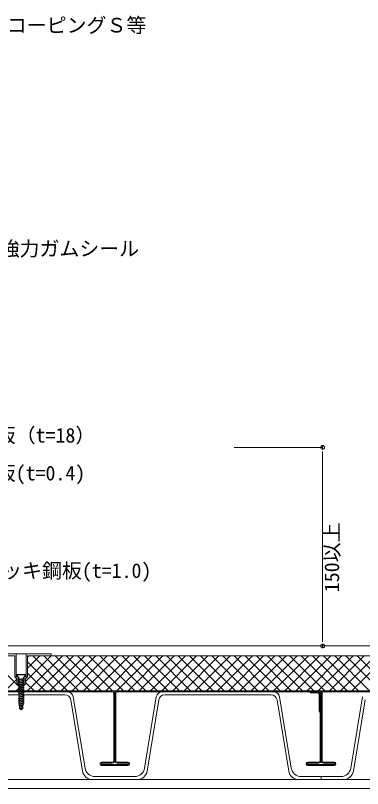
# Model space of a CAD drawing. Units: millimetres, scale not verified. Extents: x -1380 to 1380, y -955 to 955.
# Drawn here: x -170 to 179, y -293 to 482 of the extents above; entities that cross this region are included whole.
import ezdxf
from ezdxf.enums import TextEntityAlignment as Align

# ---------------------------------------------------------------- set-up
doc = ezdxf.new("R2010")
doc.units = ezdxf.units.MM
doc.header["$LTSCALE"] = 3
for name, color, linetype, lineweight in [('0-0_0', 7, 'Continuous', 9), ('0-1_HATCH', 9, 'Continuous', 18), ('0-3_BOUSUI', 1, 'Continuous', 18), ('0-4_MOJI', 7, 'Continuous', 18), ('0-6_sunpo', 7, 'Continuous', 18), ('0-7_KANAMONO_SCREW', 4, 'Continuous', 18), ('0-8_dannnetu', 6, 'Continuous', 18), ('0-A_TEKKOTU', 7, 'Continuous', 18), ('0-C_dekki', 3, 'Continuous', 18), ('0-E_ZATU', 6, 'Continuous', 18)]:
    doc.layers.add(name, color=color, linetype=linetype, lineweight=lineweight)
doc.styles.add('ＭＳ ゴシック', font='')
doc.styles.get('ＭＳ ゴシック').set_extended_font_data('MS Gothic')

msp = doc.modelspace()

# ---------------------------------------------------------------- linework, layer by layer
at = {"layer": '0-0_0'}
for p, q in [((138.403, 51.002), (138.403, 47.002)), ((138.403, 45.002), (138.403, 41.002)), ((138.403, -145.998), (138.403, -141.998)), ((138.403, -151.998), (138.403, -147.998))]:
    msp.add_line(p, q, dxfattribs=at)
for centre in [(138.403, 49.002), (138.403, -149.998)]:
    msp.add_circle(centre, 2, dxfattribs=at)
at = {"layer": '0-1_HATCH'}
for p, q in [((-166.907, -190.423), (-197.332, -159.998)), ((-159.569, -185.591), (-133.976, -159.998)), ((-157.75, -194.998), (-122.75, -159.998)), ((-157.569, -161.14), (-156.426, -159.998)), ((-157.569, -172.366), (-145.201, -159.998)), ((-117.431, -194.998), (-152.431, -159.998)), ((-146.525, -194.998), (-111.525, -159.998)), ((-106.205, -194.998), (-141.205, -159.998)), ((-135.3, -194.998), (-100.3, -159.998)), ((-94.98, -194.998), (-129.98, -159.998)), ((-124.074, -194.998), (-89.074, -159.998)), ((-83.755, -194.998), (-118.755, -159.998)), ((-112.849, -194.998), (-77.849, -159.998)), ((-72.53, -194.998), (-107.53, -159.998)), ((-101.624, -194.998), (-66.624, -159.998)), ((-61.304, -194.998), (-96.304, -159.998)), ((-90.398, -194.998), (-55.398, -159.998)), ((-50.079, -194.998), (-85.079, -159.998)), ((-79.173, -194.998), (-44.173, -159.998)), ((-38.854, -194.998), (-73.854, -159.998)), ((-67.948, -194.998), (-32.948, -159.998)), ((-27.628, -194.998), (-62.628, -159.998)), ((-56.722, -194.998), (-21.722, -159.998)), ((-16.403, -194.998), (-51.403, -159.998)), ((-45.497, -194.998), (-10.497, -159.998)), ((-5.178, -194.998), (-40.178, -159.998)), ((-34.272, -194.998), (0.728, -159.998)), ((6.048, -194.998), (-28.952, -159.998)), ((-23.046, -194.998), (11.954, -159.998)), ((17.273, -194.998), (-17.727, -159.998)), ((-11.821, -194.998), (23.179, -159.998)), ((28.498, -194.998), (-6.502, -159.998)), ((-0.596, -194.998), (34.404, -159.998)), ((39.724, -194.998), (4.724, -159.998)), ((10.629, -194.998), (45.629, -159.998)), ((50.949, -194.998), (15.949, -159.998)), ((21.855, -194.998), (56.855, -159.998)), ((62.174, -194.998), (27.174, -159.998)), ((33.08, -194.998), (68.08, -159.998)), ((73.4, -194.998), (38.4, -159.998)), ((44.305, -194.998), (79.305, -159.998)), ((84.625, -194.998), (49.625, -159.998)), ((55.531, -194.998), (90.531, -159.998)), ((95.85, -194.998), (60.85, -159.998)), ((66.756, -194.998), (101.756, -159.998)), ((107.076, -194.998), (72.076, -159.998)), ((77.981, -194.998), (112.981, -159.998)), ((118.301, -194.998), (83.301, -159.998)), ((89.207, -194.998), (124.207, -159.998)), ((129.526, -194.998), (94.526, -159.998)), ((100.432, -194.998), (135.432, -159.998)), ((140.752, -194.998), (105.752, -159.998)), ((111.657, -194.998), (146.657, -159.998)), ((151.977, -194.998), (116.977, -159.998)), ((122.883, -194.998), (157.883, -159.998)), ((163.202, -194.998), (128.202, -159.998)), ((134.108, -194.998), (169.108, -159.998)), ((174.428, -194.998), (139.428, -159.998)), ((145.333, -194.998), (180.333, -159.998)), ((185.653, -194.998), (150.653, -159.998)), ((156.559, -194.998), (191.559, -159.998)), ((196.878, -194.998), (161.878, -159.998)), ((167.784, -194.998), (202.784, -159.998)), ((208.103, -194.998), (173.103, -159.998)), ((-128.656, -194.998), (-157.569, -166.085)), ((-139.881, -194.998), (-157.569, -177.31)), ((-180.201, -194.998), (-168.569, -183.366)), ((-168.976, -194.998), (-166.42, -192.442)), ((-166.893, -190.437), (-166.907, -190.423)), ((-165.919, -191.411), (-166.893, -190.437)), ((-166.42, -192.442), (-166.151, -192.173)), ((-166.151, -192.173), (-165.919, -191.941)), ((-165.919, -191.941), (-162.976, -188.998)), ((-162.332, -194.998), (-165.919, -191.411)), ((-151.107, -194.998), (-159.569, -186.535))]:
    msp.add_line(p, q, dxfattribs=at)
at = {"layer": '0-3_BOUSUI'}
msp.add_lwpolyline([(899.926, -149.998), (-395.932, -149.998), (-440.074, -105.855), (-440.074, -30.855), (-475.074, 4.145), (-475.074, 46.002)], dxfattribs=at)
at = {"layer": '0-6_sunpo'}
for p, q in [((49.658, 49.002), (138.403, 49.002)), ((138.403, 41.002), (138.403, -141.998)), ((-380.92, -149.998), (138.403, -149.998))]:
    msp.add_line(p, q, dxfattribs=at)
at = {"layer": '0-7_KANAMONO_SCREW'}
for p, q in [((-169.069, -178.498), (-159.069, -178.498)), ((-169.069, -178.998), (-169.069, -178.498)), ((-169.069, -178.998), (-166.649, -181.418)), ((-166.919, -183.423), (-165.919, -183.963)), ((-166.919, -185.173), (-165.919, -185.713)), ((-166.069, -182.548), (-166.131, -182.317)), ((-166.069, -182.548), (-165.919, -182.548)), ((-165.919, -183.423), (-162.219, -182.548)), ((-165.919, -183.423), (-165.919, -182.548)), ((-165.919, -183.963), (-165.919, -185.173)), ((-165.919, -185.173), (-162.219, -184.298)), ((-165.919, -185.713), (-165.919, -186.923)), ((-165.919, -186.923), (-162.219, -186.048)), ((-161.219, -182.548), (-162.219, -182.548)), ((-162.219, -183.298), (-162.219, -184.298)), ((-161.219, -184.298), (-162.219, -184.298)), ((-162.219, -185.048), (-162.219, -186.048)), ((-162.219, -186.798), (-161.219, -186.048)), ((-161.219, -186.048), (-162.219, -186.048)), ((-162.069, -182.548), (-162.007, -182.317)), ((-159.069, -178.998), (-159.069, -178.498)), ((-166.919, -186.923), (-165.919, -187.463)), ((-166.919, -188.673), (-165.919, -189.213)), ((-166.919, -190.423), (-165.919, -190.963)), ((-166.919, -192.173), (-165.919, -192.713)), ((-165.919, -187.463), (-162.219, -186.798)), ((-165.919, -187.463), (-165.919, -188.673)), ((-165.919, -188.673), (-162.219, -187.798)), ((-165.919, -189.213), (-165.919, -190.423)), ((-165.919, -190.423), (-162.219, -189.548)), ((-165.919, -190.963), (-165.919, -192.173)), ((-165.919, -192.173), (-162.219, -191.298)), ((-165.919, -192.713), (-165.919, -193.923)), ((-165.919, -193.923), (-162.219, -193.048)), ((-162.219, -186.798), (-162.219, -187.798)), ((-161.219, -187.798), (-162.219, -187.798)), ((-162.219, -188.548), (-162.219, -189.548)), ((-161.219, -189.548), (-162.219, -189.548)), ((-162.219, -190.298), (-162.219, -191.298)), ((-161.219, -191.298), (-162.219, -191.298)), ((-162.219, -192.048), (-162.219, -193.048)), ((-161.219, -193.048), (-162.219, -193.048)), ((-162.219, -193.798), (-162.219, -194.798)), ((-166.919, -193.923), (-165.919, -194.463)), ((-166.919, -195.673), (-165.919, -196.213)), ((-166.919, -197.423), (-165.919, -197.963)), ((-166.919, -199.173), (-165.919, -199.173)), ((-166.919, -199.173), (-165.919, -199.713)), ((-166.919, -200.923), (-165.919, -200.923)), ((-166.919, -200.923), (-165.919, -201.463)), ((-165.919, -194.463), (-165.919, -195.673)), ((-165.919, -195.673), (-162.219, -194.798)), ((-165.919, -196.213), (-165.919, -197.423)), ((-165.919, -197.423), (-162.219, -196.548)), ((-165.919, -197.963), (-165.919, -199.173)), ((-165.919, -199.173), (-161.219, -198.298)), ((-165.919, -199.173), (-162.219, -198.298)), ((-165.919, -199.713), (-162.219, -199.048)), ((-165.919, -199.713), (-165.919, -200.923)), ((-165.919, -200.923), (-161.219, -200.048)), ((-165.919, -200.923), (-162.219, -200.048)), ((-165.919, -201.463), (-162.219, -200.798)), ((-165.919, -201.463), (-165.919, -202.673)), ((-161.219, -194.798), (-162.219, -194.798)), ((-162.219, -195.548), (-162.219, -196.548)), ((-161.219, -196.548), (-162.219, -196.548)), ((-162.219, -197.298), (-162.219, -198.298)), ((-161.219, -198.298), (-162.219, -198.298)), ((-162.219, -199.048), (-161.219, -198.298)), ((-162.219, -199.048), (-162.219, -200.048)), ((-161.219, -200.048), (-162.219, -200.048)), ((-162.219, -200.798), (-161.219, -200.048)), ((-162.219, -200.798), (-162.219, -201.798)), ((-166.919, -202.673), (-165.919, -202.673)), ((-166.919, -204.423), (-165.919, -204.423)), ((-166.919, -204.423), (-165.919, -204.963)), ((-166.919, -206.173), (-165.919, -206.173)), ((-166.919, -206.173), (-165.919, -206.713)), ((-166.919, -207.923), (-165.919, -207.923)), ((-166.919, -207.923), (-165.919, -208.463)), ((-165.919, -202.673), (-161.219, -201.798)), ((-165.919, -202.673), (-162.219, -201.798)), ((-165.919, -203.213), (-165.919, -204.423)), ((-165.919, -204.423), (-161.219, -203.548)), ((-165.919, -204.423), (-162.219, -203.548)), ((-165.919, -204.963), (-162.219, -204.298)), ((-165.919, -204.963), (-165.919, -206.173)), ((-165.919, -206.173), (-161.219, -205.298)), ((-165.919, -206.173), (-162.219, -205.298)), ((-165.919, -206.713), (-162.219, -206.048)), ((-165.919, -206.713), (-165.919, -207.923)), ((-165.919, -207.923), (-161.219, -207.048)), ((-165.919, -207.923), (-162.219, -207.048)), ((-165.919, -208.463), (-162.219, -207.798)), ((-165.919, -208.463), (-165.501, -209.498)), ((-165.501, -209.498), (-161.741, -208.798)), ((-162.219, -207.798), (-162.541, -208.798)), ((-161.219, -201.798), (-162.219, -201.798)), ((-162.219, -202.548), (-161.219, -201.798)), ((-161.219, -203.548), (-162.219, -203.548)), ((-162.219, -204.298), (-161.219, -203.548)), ((-162.219, -204.298), (-162.219, -205.298)), ((-161.219, -205.298), (-162.219, -205.298)), ((-162.219, -206.048), (-161.219, -205.298)), ((-162.219, -206.048), (-162.219, -207.048)), ((-161.219, -207.048), (-162.219, -207.048)), ((-162.219, -207.798), (-161.219, -207.048)), ((-166.301, -209.498), (-165.501, -209.93)), ((-165.819, -209.93), (-165.819, -212.872)), ((-165.819, -209.93), (-162.319, -209.93)), ((-164.069, -214.098), (-165.819, -212.872)), ((-165.501, -209.93), (-162.541, -209.398)), ((-164.069, -214.098), (-164.81, -212.094)), ((-164.069, -214.098), (-162.319, -212.872)), ((-162.541, -209.398), (-162.541, -209.93))]:
    msp.add_line(p, q, dxfattribs=at)
for points in [[(-169.069, -178.998), (-159.069, -178.998), (-161.489, -181.418)], [(-166.919, -183.423), (-165.919, -183.423), (-161.219, -182.548)], [(-166.919, -185.173), (-165.919, -185.173), (-161.219, -184.298)], [(-166.919, -186.923), (-165.919, -186.923), (-161.219, -186.048)], [(-165.919, -183.963), (-162.219, -183.298), (-161.219, -182.548)], [(-165.919, -185.713), (-162.219, -185.048), (-161.219, -184.298)], [(-166.919, -188.673), (-165.919, -188.673), (-161.219, -187.798)], [(-166.919, -190.423), (-165.919, -190.423), (-161.219, -189.548)], [(-166.919, -192.173), (-165.919, -192.173), (-161.219, -191.298)], [(-166.919, -193.923), (-165.919, -193.923), (-161.219, -193.048)], [(-165.919, -189.213), (-162.219, -188.548), (-161.219, -187.798)], [(-165.919, -190.963), (-162.219, -190.298), (-161.219, -189.548)], [(-165.919, -192.713), (-162.219, -192.048), (-161.219, -191.298)], [(-165.919, -194.463), (-162.219, -193.798), (-161.219, -193.048)], [(-166.919, -195.673), (-165.919, -195.673), (-161.219, -194.798)], [(-166.919, -197.423), (-165.919, -197.423), (-161.219, -196.548)], [(-165.919, -196.213), (-162.219, -195.548), (-161.219, -194.798)], [(-165.919, -197.963), (-162.219, -197.298), (-161.219, -196.548)], [(-166.919, -202.673), (-165.919, -203.213), (-162.219, -202.548), (-162.219, -203.548)], [(-166.301, -209.498), (-165.501, -209.498), (-162.541, -208.798)], [(-162.541, -209.398), (-161.741, -208.798), (-162.541, -208.798)], [(-164.069, -214.098), (-162.319, -209.93), (-162.319, -212.872)]]:
    msp.add_lwpolyline(points, dxfattribs=at)
for centre, radius, start, end in [((-168.063, -182.832), 2, 14.93142, 45), ((-160.075, -182.832), 2, 135, 165.06858), ((-164.069, -214.098), 2.136, 110.30447, 145), ((-160.001, -215.115), 5.679, 114.08593, 147.8643)]:
    msp.add_arc(centre, radius, start, end, dxfattribs=at)
at = {"layer": '0-8_dannnetu'}
for p, q in [((-157.569, -159.998), (422.431, -159.998)), ((-305.074, -194.998), (899.926, -194.998))]:
    msp.add_line(p, q, dxfattribs=at)
at = {"layer": '0-A_TEKKOTU'}
for p, q in [((-295.074, -283.998), (899.926, -283.998)), ((-295.074, -292.998), (899.926, -292.998))]:
    msp.add_line(p, q, dxfattribs=at)
at = {"layer": '0-C_dekki'}
for p, q in [((-72.574, -194.998), (-274.574, -194.998)), ((-274.574, -195.998), (-72.574, -195.998)), ((-117.646, -195.998), (-229.502, -195.998)), ((-226.966, -198.998), (-120.182, -198.998)), ((-99.981, -272.662), (-111.73, -200.999)), ((-71.074, -197.498), (-71.074, -264.998)), ((-70.074, -197.498), (-70.074, -264.998)), ((-70.074, -264.998), (-70.074, -197.498)), ((-69.074, -264.998), (-69.074, -197.498)), ((134.426, -194.998), (-67.574, -194.998)), ((-67.574, -195.998), (134.426, -195.998)), ((-28.419, -200.999), (-40.167, -272.662)), ((89.354, -195.998), (-22.502, -195.998)), ((-19.966, -198.998), (86.818, -198.998)), ((107.019, -272.662), (95.27, -200.999)), ((136.926, -197.498), (136.926, -264.998)), ((137.926, -264.998), (137.926, -197.498)), ((341.426, -194.998), (139.426, -194.998)), ((139.426, -195.998), (341.426, -195.998)), ((178.581, -200.999), (166.833, -272.662)), ((-114.266, -203.999), (-102.517, -275.662)), ((-37.631, -275.662), (-25.883, -203.999)), ((92.734, -203.999), (104.483, -275.662)), ((169.369, -275.662), (181.117, -203.999)), ((-72.574, -266.498), (-83.324, -266.498)), ((-83.324, -267.498), (-72.574, -267.498)), ((-56.824, -268.998), (-83.324, -268.998)), ((-83.324, -269.998), (-56.824, -269.998)), ((-56.824, -266.498), (-67.574, -266.498)), ((-67.574, -267.498), (-56.824, -267.498)), ((134.426, -266.498), (123.676, -266.498)), ((123.676, -267.498), (134.426, -267.498)), ((150.176, -268.998), (123.676, -268.998)), ((123.676, -269.998), (150.176, -269.998)), ((150.176, -266.498), (139.426, -266.498)), ((139.426, -267.498), (150.176, -267.498)), ((-92.657, -283.998), (-47.491, -283.998)), ((-50.027, -280.998), (-90.121, -280.998))]:
    msp.add_line(p, q, dxfattribs=at)
for points in [[(133.426, -195.998), (125.926, -195.998), (125.926, -196.998), (133.426, -196.998)], [(134.926, -198.498), (134.926, -214.998), (135.926, -216.73), (135.926, -264.998)], [(135.926, -197.498), (135.926, -214.998), (136.926, -214.998), (136.926, -197.498)], [(136.926, -264.998), (136.926, -216.73), (135.926, -214.998), (135.926, -198.498)], [(114.343, -283.998), (136.926, -283.998), (136.926, -280.998), (116.879, -280.998)], [(156.973, -280.998), (136.926, -280.998), (136.926, -283.998), (159.509, -283.998)]]:
    msp.add_lwpolyline(points, dxfattribs=at)
for centre, radius, start, end in [((-120.182, -204.998), 6, 9.58294, 90), ((-117.646, -201.998), 6, 9.58294, 90), ((-72.574, -197.498), 2.5, 0, 90), ((-72.574, -197.498), 1.5, 0, 90), ((-67.574, -197.498), 2.5, 90, 180), ((-67.574, -197.498), 1.5, 90, 180), ((-22.502, -201.998), 6, 90, 170.41705), ((-19.966, -204.998), 6, 90, 170.41705), ((86.818, -204.998), 6, 9.58294, 90), ((89.354, -201.998), 6, 9.58294, 90), ((133.426, -198.498), 2.5, 0, 90), ((133.426, -198.498), 1.5, 0, 90), ((134.426, -197.498), 2.5, 0, 90), ((134.426, -197.498), 1.5, 0, 90), ((139.426, -197.498), 2.5, 90, 180), ((139.426, -197.498), 1.5, 90, 180), ((-83.324, -268.248), 1.75, 90, 270), ((-83.324, -268.248), 0.75, 90, 270), ((-72.574, -264.998), 1.5, 270, 0), ((-72.574, -264.998), 2.5, 270, 0), ((-67.574, -264.998), 2.5, 180, 270), ((-67.574, -264.998), 1.5, 180, 270), ((-56.824, -268.248), 1.75, 270, 90), ((-56.824, -268.248), 0.75, 270, 90), ((123.676, -268.248), 1.75, 90, 270), ((123.676, -268.248), 0.75, 90, 270), ((134.426, -264.998), 2.5, 270, 0), ((134.426, -264.998), 1.5, 270, 0), ((139.426, -264.998), 2.5, 180, 270), ((139.426, -264.998), 1.5, 180, 270), ((150.176, -268.248), 1.75, 270, 90), ((150.176, -268.248), 0.75, 270, 90), ((-92.657, -273.998), 10, 189.58294, 270), ((-90.121, -270.998), 10, 189.58294, 270), ((-50.027, -270.998), 10, 270, 350.41705), ((-47.491, -273.998), 10, 270, 350.41705), ((114.343, -273.998), 10, 189.58294, 270), ((116.879, -270.998), 10, 189.58294, 270), ((156.973, -270.998), 10, 270, 350.41705), ((159.509, -273.998), 10, 270, 350.41705)]:
    msp.add_arc(centre, radius, start, end, dxfattribs=at)
at = {"layer": '0-E_ZATU'}
for p, q in [((-169.069, -157.998), (-159.069, -157.998)), ((-167.069, -188.998), (-161.069, -188.998))]:
    msp.add_line(p, q, dxfattribs=at)
for points in [[(-167.069, -180.998), (-169.069, -180.998), (-169.069, -157.998), (-194.069, -157.998), (-194.069, -159.998), (-170.569, -159.998), (-170.569, -180.998), (-168.569, -182.998), (-168.569, -186.998), (-168.069, -188.998), (-167.069, -188.998)], [(-161.069, -180.998), (-159.069, -180.998), (-159.069, -157.998), (-134.069, -157.998), (-134.069, -159.998), (-157.569, -159.998), (-157.569, -180.998), (-159.569, -182.998), (-159.569, -186.998), (-160.069, -188.998), (-161.069, -188.998)]]:
    msp.add_lwpolyline(points, close=True, dxfattribs=at)

# ---------------------------------------------------------------- texts
at = {"layer": '0-4_MOJI', "style": 'ＭＳ ゴシック'}
for s, p in [('アルミ笠木（別途）：ライナーコーピングＳ等', (-458.422, 460.701)), ('ＧＣラインまたは強力ガムシール', (-345.662, 236.682)), ('硬質木片セメント板（t=18）', (-349.551, 49.513)), ('溶融亜鉛メッキ鋼板(t=0.4)', (-349.551, 11.604)), ('溶融亜鉛メッキ鋼板(t=1.0)', (-283.149, -86.241))]:
    msp.add_text(s, height=14.66, dxfattribs=at).set_placement(p, align=Align.BOTTOM_LEFT)
at = {"layer": '0-6_sunpo', "style": 'ＭＳ ゴシック'}
msp.add_text('150以上', height=14.66, rotation=90, dxfattribs=at).set_placement((159.454, -96.132), align=Align.BOTTOM_LEFT)

doc.saveas('drawing.dxf')
